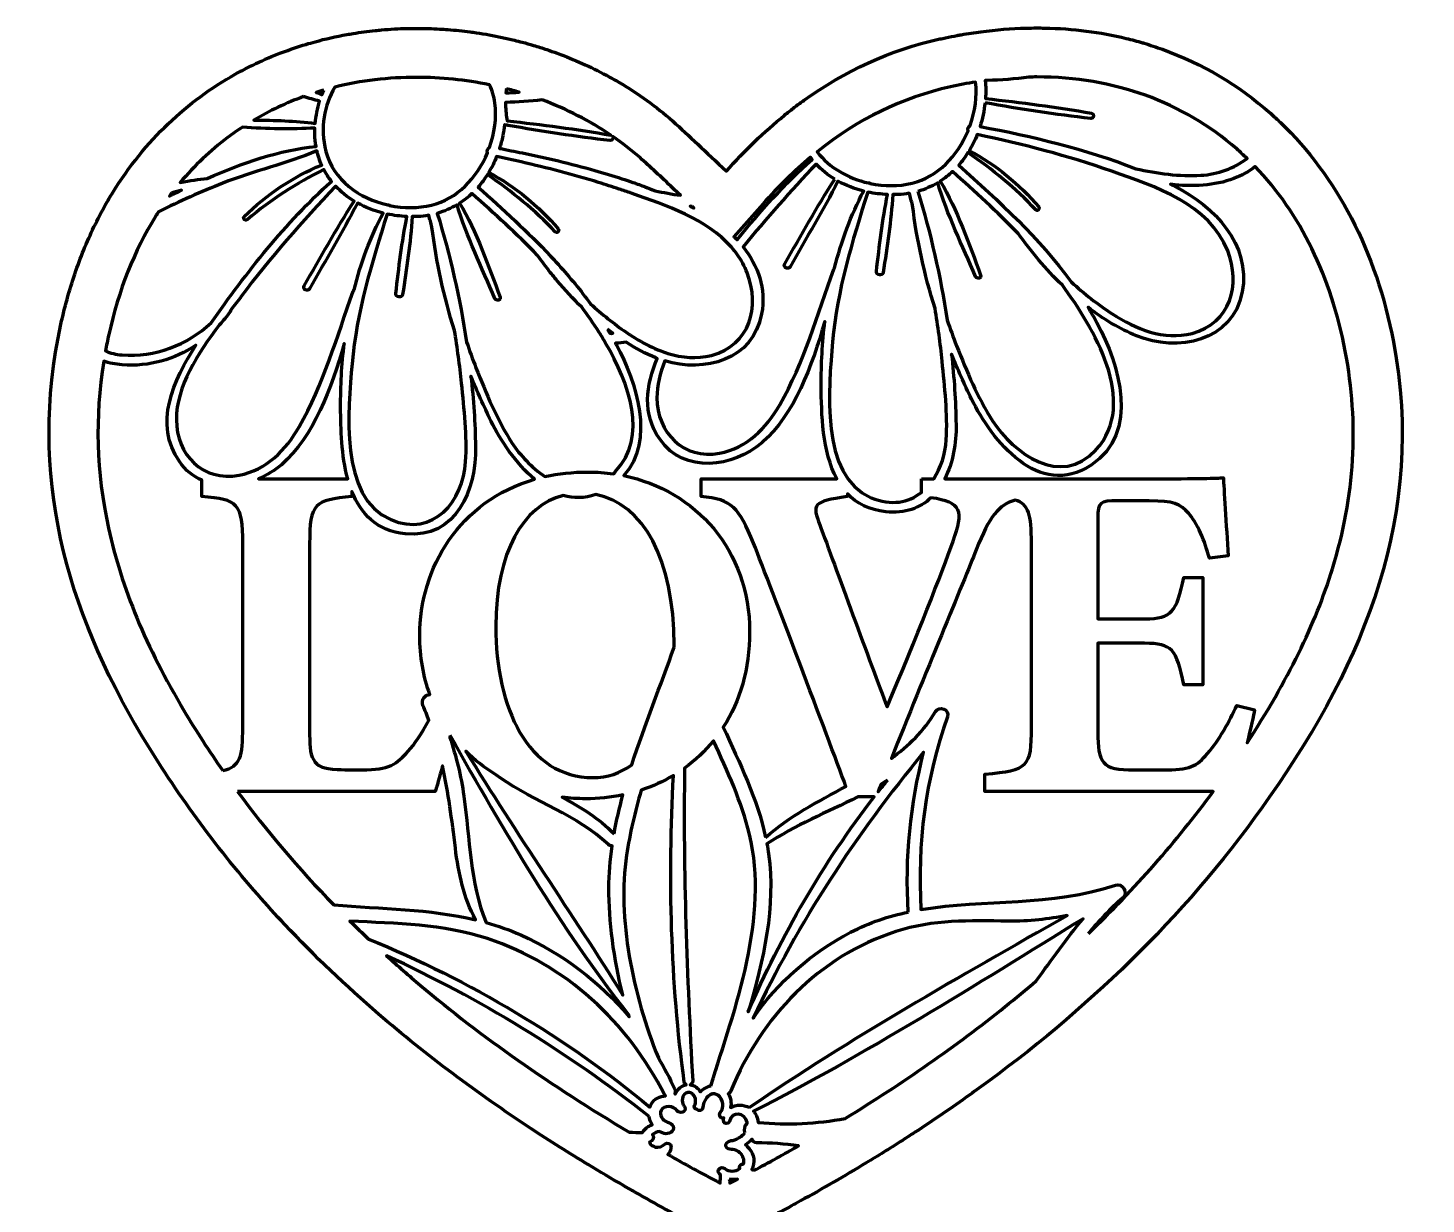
# Model space of a CAD drawing. Extents: x -491 to 5386, y -726 to 879.
# Drawn here: x 2591 to 3508, y 78 to 850 of the extents above; entities that cross this region are included whole.
import ezdxf

# ---------------------------------------------------------------- set-up
doc = ezdxf.new("R2010")
doc.units = 0
doc.header["$MEASUREMENT"] = 0
doc.layers.add('Layer 1', color=7, linetype='Continuous', lineweight=0)

# ---------------------------------------------------------------- blocks, each defined once
blk = doc.blocks.new('Block_2')
at = {"layer": 'Layer 1', "color": 250, "lineweight": 70, "true_color": 0x231f20}
for points, knots in [([(3486.96, 643.77), (3475.64, 703.51), (3449.56, 752.45), (3412.89, 787.61), (3410.71, 789.69), (3408.49, 791.73), (3406.24, 793.72), (3385.49, 812.08), (3361.63, 826.25), (3335.35, 835.73), (3331.4, 837.16), (3327.39, 838.48), (3323.33, 839.69), (3322.97, 839.81), (3322.6, 839.91), (3322.23, 840.02), (3318.75, 841.05), (3315.23, 841.99), (3311.67, 842.85), (3294.58, 847), (3276.64, 849.31), (3258.02, 849.65), (3256.39, 849.68), (3254.75, 849.7), (3253.1, 849.7), (3250.74, 849.7), (3248.38, 849.67), (3246, 849.6), (3236.27, 849.35), (3226.36, 848.57), (3216.31, 847.24), (3212.05, 846.68), (3207.76, 846.02), (3203.44, 845.26), (3202.55, 845.11), (3201.65, 844.95), (3200.76, 844.78), (3198.21, 844.32), (3195.66, 843.82), (3193.1, 843.27), (3191.85, 843.02), (3190.6, 842.75), (3189.35, 842.47), (3156.43, 835.14), (3126.93, 821.4), (3100.28, 802.29), (3098.39, 800.93), (3096.51, 799.55), (3094.65, 798.13), (3094.24, 797.83), (3093.84, 797.52), (3093.44, 797.21), (3091.43, 795.67), (3089.43, 794.1), (3087.45, 792.49), (3074.01, 781.6), (3061.31, 769.29), (3049.29, 755.71), (3035.45, 768.66), (3024.93, 779.01), (3013.88, 788.76), (3003.21, 798.18), (2991.51, 806.6), (2979.01, 813.94), (2976.23, 815.58), (2973.41, 817.17), (2970.56, 818.7), (2960.23, 824.22), (2949.43, 829.04), (2938.28, 833.13), (2936.01, 833.97), (2933.72, 834.77), (2931.42, 835.54), (2928.51, 836.52), (2925.59, 837.44), (2922.64, 838.31), (2920.22, 839.04), (2917.78, 839.72), (2915.33, 840.38), (2913.62, 840.83), (2911.9, 841.27), (2910.18, 841.69), (2907.52, 842.35), (2904.84, 842.96), (2902.16, 843.53), (2896.57, 844.72), (2890.94, 845.74), (2885.27, 846.57), (2883.9, 846.77), (2882.52, 846.97), (2881.15, 847.14), (2876.28, 847.79), (2871.39, 848.3), (2866.48, 848.67), (2864.7, 848.81), (2862.91, 848.93), (2861.13, 849.02), (2856.13, 849.31), (2851.13, 849.45), (2846.12, 849.45), (2845.09, 849.45), (2844.07, 849.44), (2843.04, 849.43), (2842.04, 849.42), (2841.04, 849.4), (2840.04, 849.38), (2834.36, 849.25), (2828.69, 848.94), (2823.03, 848.43), (2821.67, 848.32), (2820.32, 848.18), (2818.97, 848.04), (2814.07, 847.53), (2809.18, 846.88), (2804.32, 846.08), (2802.98, 845.86), (2801.65, 845.64), (2800.32, 845.39), (2793.3, 844.13), (2786.32, 842.56), (2779.42, 840.68), (2777.41, 840.14), (2775.41, 839.56), (2773.41, 838.97), (2768.06, 837.36), (2762.75, 835.56), (2757.51, 833.57), (2756, 833), (2754.5, 832.41), (2753, 831.81), (2747.41, 829.55), (2741.9, 827.07), (2736.48, 824.36), (2733.28, 822.76), (2730.12, 821.09), (2726.99, 819.33), (2695.7, 801.77), (2667.9, 776.21), (2646.67, 741.78), (2645, 739.06), (2643.36, 736.29), (2641.77, 733.47), (2636.6, 724.28), (2631.88, 714.51), (2627.66, 704.13), (2623.49, 693.9), (2619.81, 683.09), (2616.68, 671.67), (2615.22, 666.4), (2613.89, 660.99), (2612.67, 655.46), (2591.04, 557.08), (2616.09, 468.7), (2665.84, 385.49), (2688.42, 347.72), (2713.87, 313.17), (2741.76, 281.34), (2747.59, 274.67), (2753.53, 268.13), (2759.58, 261.7), (2779.08, 240.96), (2799.64, 221.43), (2821.13, 202.93), (2852.58, 175.88), (2886, 151.06), (2920.97, 128.02), (2927.25, 123.88), (2933.58, 119.8), (2939.96, 115.77), (2946.13, 111.88), (2952.35, 108.03), (2958.61, 104.24), (2966.26, 99.59), (2973.98, 95.02), (2981.76, 90.52), (2984.24, 89.07), (2986.74, 87.64), (2989.24, 86.22), (2995.92, 82.4), (3002.65, 78.63), (3009.42, 74.91), (3012.21, 73.37), (3015.01, 71.84), (3017.81, 70.33), (3020.09, 69.09), (3022.37, 67.86), (3024.65, 66.65), (3026.2, 65.81), (3027.74, 64.99), (3029.3, 64.16), (3031.39, 63.05), (3033.5, 61.94), (3035.6, 60.83), (3038.7, 59.21), (3042.84, 58.47), (3047.17, 58.47), (3048.07, 58.47), (3048.99, 58.5), (3049.9, 58.57), (3054.85, 58.91), (3059.81, 60.15), (3063.52, 62.07), (3063.54, 62.08), (3063.56, 62.09), (3063.58, 62.1), (3073.12, 67.03), (3082.59, 72.05), (3091.98, 77.18), (3093.94, 78.25), (3095.89, 79.32), (3097.84, 80.4), (3112.46, 88.47), (3126.88, 96.79), (3141.07, 105.39), (3144.98, 107.75), (3148.86, 110.13), (3152.73, 112.55), (3156.38, 114.8), (3160.01, 117.09), (3163.63, 119.4), (3166.76, 121.39), (3169.87, 123.4), (3172.97, 125.42), (3185.16, 133.36), (3197.16, 141.53), (3208.95, 149.96), (3212.98, 152.82), (3216.99, 155.73), (3220.97, 158.67), (3291.33, 210.48), (3354.1, 271.43), (3405.7, 345.35), (3467.92, 434.46), (3508.37, 530.75), (3486.96, 643.77)], [0, 0, 0, 0, 1, 1, 1, 2, 2, 2, 3, 3, 3, 4, 4, 4, 5, 5, 5, 6, 6, 6, 7, 7, 7, 8, 8, 8, 9, 9, 9, 10, 10, 10, 11, 11, 11, 12, 12, 12, 13, 13, 13, 14, 14, 14, 15, 15, 15, 16, 16, 16, 17, 17, 17, 18, 18, 18, 19, 19, 19, 20, 20, 20, 21, 21, 21, 22, 22, 22, 23, 23, 23, 24, 24, 24, 25, 25, 25, 26, 26, 26, 27, 27, 27, 28, 28, 28, 29, 29, 29, 30, 30, 30, 31, 31, 31, 32, 32, 32, 33, 33, 33, 34, 34, 34, 35, 35, 35, 36, 36, 36, 37, 37, 37, 38, 38, 38, 39, 39, 39, 40, 40, 40, 41, 41, 41, 42, 42, 42, 43, 43, 43, 44, 44, 44, 45, 45, 45, 46, 46, 46, 47, 47, 47, 48, 48, 48, 49, 49, 49, 50, 50, 50, 51, 51, 51, 52, 52, 52, 53, 53, 53, 54, 54, 54, 55, 55, 55, 56, 56, 56, 57, 57, 57, 58, 58, 58, 59, 59, 59, 60, 60, 60, 61, 61, 61, 62, 62, 62, 63, 63, 63, 64, 64, 64, 65, 65, 65, 66, 66, 66, 67, 67, 67, 68, 68, 68, 69, 69, 69, 70, 70, 70, 71, 71, 71, 72, 72, 72, 73, 73, 73, 74, 74, 74, 75, 75, 75, 76, 76, 76, 77, 77, 77, 78, 78, 78, 78]), ([(2846.12, 817.31), (2862, 817.31), (2878.1, 815.64), (2893.81, 812.42), (2895.66, 808.83), (2896.92, 804.84), (2897.46, 800.42), (2898.63, 790.88), (2897.24, 780.72), (2893.84, 771.23), (2892.64, 770.51), (2892.1, 768.99), (2892.52, 767.79), (2885.65, 751.38), (2872.59, 737.55), (2855.76, 733.47), (2847.1, 731.37), (2837.52, 731.41), (2828.28, 733.35), (2828.05, 733.71), (2827.55, 733.82), (2827.17, 733.61), (2808.41, 737.87), (2791.29, 750.05), (2786.57, 768.75), (2782.65, 784.28), (2785.27, 798.98), (2792.37, 810.9), (2809.48, 815.15), (2827.5, 817.31), (2846.12, 817.31)], [0, 0, 0, 0, 1, 1, 1, 2, 2, 2, 3, 3, 3, 4, 4, 4, 5, 5, 5, 6, 6, 6, 7, 7, 7, 8, 8, 8, 9, 9, 9, 10, 10, 10, 10]), ([(3219, 800.61), (3242.02, 796.55), (3265.25, 792.91), (3288.48, 790.29), (3290.47, 790.07), (3290.95, 793.47), (3288.95, 793.82), (3265.92, 797.83), (3242.55, 800.84), (3219.3, 803.4), (3219.45, 805.37), (3219.53, 807.35), (3219.53, 809.34), (3219.52, 811.35), (3219.34, 813.28), (3219.07, 815.17), (3219.5, 815.24), (3219.93, 815.3), (3220.36, 815.35), (3229.58, 815.47), (3238.75, 816.21), (3247.82, 817.49), (3249.58, 817.54), (3251.35, 817.56), (3253.1, 817.56), (3303.5, 817.56), (3348.81, 801.24), (3384.14, 770.37), (3386.48, 768.33), (3388.76, 766.23), (3391, 764.07), (3382.58, 757.73), (3371.62, 753.76), (3360.61, 753.07), (3346.56, 752.2), (3332.09, 754.29), (3317.85, 757.39), (3285.19, 770.37), (3249.71, 778.66), (3215.77, 785.1), (3217.35, 790.1), (3218.41, 795.31), (3219, 800.61)], [0, 0, 0, 0, 1, 1, 1, 2, 2, 2, 3, 3, 3, 4, 4, 4, 5, 5, 5, 6, 6, 6, 7, 7, 7, 8, 8, 8, 9, 9, 9, 10, 10, 10, 11, 11, 11, 12, 12, 12, 13, 13, 13, 14, 14, 14, 14]), ([(2785.22, 808.98), (2784.76, 807.95), (2784.32, 806.91), (2783.91, 805.86), (2782.69, 806.41), (2781.47, 806.96), (2780.24, 807.49), (2781.89, 808.02), (2783.55, 808.52), (2785.22, 808.98)], [0, 0, 0, 0, 1, 1, 1, 2, 2, 2, 3, 3, 3, 3]), ([(2904.95, 809.86), (2907.76, 809.14), (2910.54, 808.38), (2913.3, 807.56), (2910.43, 807.38), (2907.55, 807.27), (2904.65, 807.21), (2904.73, 808.11), (2904.83, 809), (2904.95, 809.86)], [0, 0, 0, 0, 1, 1, 1, 2, 2, 2, 3, 3, 3, 3]), ([(3196.33, 811.09), (3201.86, 812.32), (3207.37, 813.38), (3212.85, 814.25), (3213.9, 804.88), (3212.49, 794.95), (3209.16, 785.64), (3207.97, 784.93), (3207.42, 783.41), (3207.84, 782.2), (3200.97, 765.8), (3187.91, 751.96), (3171.09, 747.89), (3162.43, 745.79), (3152.85, 745.83), (3143.6, 747.77), (3143.37, 748.12), (3142.88, 748.24), (3142.49, 748.03), (3129.19, 751.05), (3116.72, 758.05), (3108.91, 768.53), (3135.76, 790.02), (3164.65, 804.05), (3196.33, 811.09)], [0, 0, 0, 0, 1, 1, 1, 2, 2, 2, 3, 3, 3, 4, 4, 4, 5, 5, 5, 6, 6, 6, 7, 7, 7, 8, 8, 8, 8]), ([(2771.92, 804.69), (2775.44, 803.65), (2778.94, 802.65), (2782.42, 801.68), (2780.92, 796.94), (2779.98, 792.04), (2779.55, 787.13), (2766.67, 788.63), (2752.82, 789.36), (2739.17, 789.27), (2749.52, 795.39), (2760.47, 800.54), (2771.92, 804.69)], [0, 0, 0, 0, 1, 1, 1, 2, 2, 2, 3, 3, 3, 4, 4, 4, 4]), ([(2928.38, 802.53), (2944.55, 796.5), (2959.81, 788.66), (2973.49, 779.42), (2950.98, 783.34), (2928.15, 786.3), (2905.44, 788.82), (2904.88, 792.02), (2904.53, 795.49), (2904.42, 799.28), (2904.4, 799.84), (2904.4, 800.38), (2904.39, 800.92), (2912.44, 801.01), (2920.44, 801.56), (2928.38, 802.53)], [0, 0, 0, 0, 1, 1, 1, 2, 2, 2, 3, 3, 3, 4, 4, 4, 5, 5, 5, 5]), ([(2721.98, 777.8), (2725.19, 780.21), (2728.48, 782.51), (2731.84, 784.71), (2747.69, 783.38), (2764.16, 783.14), (2779.34, 784.06), (2779.28, 782.63), (2779.22, 781.21), (2779.26, 779.79), (2779.34, 777.09), (2779.62, 774.5), (2780.05, 771.98), (2756.15, 769.78), (2731.64, 761.11), (2708.58, 750.97), (2703.25, 750.47), (2697.32, 749.53), (2691.01, 748.44), (2700.25, 759.45), (2710.61, 769.27), (2721.98, 777.8)], [0, 0, 0, 0, 1, 1, 1, 2, 2, 2, 3, 3, 3, 4, 4, 4, 5, 5, 5, 6, 6, 6, 7, 7, 7, 7]), ([(2902.53, 778.86), (2903.03, 781.28), (2903.4, 783.72), (2903.67, 786.19), (2904.47, 786.05), (2905.28, 785.91), (2906.08, 785.77), (2928.31, 781.89), (2950.73, 778.4), (2973.15, 775.87), (2974.61, 775.71), (2975.25, 777.48), (2974.73, 778.58), (2981.06, 774.23), (2987.05, 769.58), (2992.62, 764.67), (2999.54, 758.56), (3006.36, 752.08), (3014.26, 744.58), (3015.86, 743.06), (3017.49, 741.52), (3019.15, 739.94), (3013.6, 740.72), (3008.04, 741.78), (3002.52, 742.98), (3000.35, 743.84), (2998.17, 744.68), (2995.98, 745.5), (2993.33, 746.49), (2990.66, 747.46), (2987.97, 748.4), (2985.57, 749.23), (2983.16, 750.05), (2980.75, 750.84), (2974.88, 752.77), (2968.95, 754.57), (2962.99, 756.27), (2947.24, 760.75), (2931.26, 764.48), (2915.47, 767.72), (2912.99, 768.23), (2910.51, 768.73), (2908.05, 769.22), (2905.51, 769.72), (2902.97, 770.21), (2900.45, 770.69), (2901.29, 773.36), (2901.99, 776.09), (2902.53, 778.86)], [0, 0, 0, 0, 1, 1, 1, 2, 2, 2, 3, 3, 3, 4, 4, 4, 5, 5, 5, 6, 6, 6, 7, 7, 7, 8, 8, 8, 9, 9, 9, 10, 10, 10, 11, 11, 11, 12, 12, 12, 13, 13, 13, 14, 14, 14, 15, 15, 15, 16, 16, 16, 16]), ([(3302.14, 755.78), (3330.52, 745.87), (3366.35, 734.08), (3378.25, 703.47), (3386.77, 681.57), (3380.39, 656.07), (3354.82, 649.4), (3336.37, 644.59), (3317.7, 652.31), (3302.45, 662.22), (3292.86, 668.44), (3283.96, 675.52), (3275.51, 683.11), (3254.69, 711.78), (3228.12, 736.25), (3201.75, 759.71), (3203.99, 762.25), (3205.99, 765.03), (3207.82, 767.94), (3223.97, 756.84), (3238.88, 744.79), (3252.34, 730.45), (3253.55, 729.16), (3255.4, 731.06), (3254.26, 732.37), (3241.42, 747.18), (3226.07, 760.08), (3208.73, 769.35), (3210.7, 772.66), (3212.42, 776.16), (3213.87, 779.79), (3243.79, 773.55), (3273.26, 765.87), (3302.14, 755.78)], [0, 0, 0, 0, 1, 1, 1, 2, 2, 2, 3, 3, 3, 4, 4, 4, 5, 5, 5, 6, 6, 6, 7, 7, 7, 8, 8, 8, 9, 9, 9, 10, 10, 10, 11, 11, 11, 11]), ([(2644.06, 648.56), (2650.47, 677.73), (2660.81, 703.84), (2674.8, 726.16), (2675.42, 727.15), (2676.05, 728.13), (2676.7, 729.11), (2690.47, 736.06), (2704.57, 742.33), (2718.91, 747.95), (2739.14, 755.87), (2760.65, 760.72), (2780.64, 769.07), (2781.39, 765.79), (2782.48, 762.72), (2783.78, 759.79), (2764.76, 752.21), (2747.66, 740.29), (2733, 726.09), (2731.62, 724.76), (2733.66, 722.78), (2735.08, 724.01), (2750.46, 737.33), (2767.2, 747.66), (2785.13, 756.97), (2786.59, 754.17), (2788.24, 751.52), (2790.17, 749.09), (2759.96, 721.85), (2734.48, 689.49), (2711.17, 656.22), (2695.6, 641.81), (2674.16, 633.52), (2652.85, 635.24), (2648.81, 635.56), (2645.16, 636.49), (2641.92, 637.9), (2642.56, 641.44), (2643.28, 645), (2644.06, 648.56)], [0, 0, 0, 0, 1, 1, 1, 2, 2, 2, 3, 3, 3, 4, 4, 4, 5, 5, 5, 6, 6, 6, 7, 7, 7, 8, 8, 8, 9, 9, 9, 10, 10, 10, 11, 11, 11, 12, 12, 12, 13, 13, 13, 13]), ([(2914.65, 761.85), (2931.72, 757.96), (2948.65, 753.54), (2965.39, 748.39), (2969.94, 747), (2974.48, 745.55), (2979, 744.03), (2981.61, 743.17), (2984.22, 742.28), (2986.82, 741.37), (2987.01, 741.3), (2987.2, 741.24), (2987.39, 741.17), (3009.7, 733.37), (3036.48, 724.37), (3052.59, 705.96), (3053.93, 704.43), (3055.2, 702.83), (3056.38, 701.16), (3059, 697.48), (3061.21, 693.46), (3062.93, 689.05), (3071.45, 667.15), (3065.07, 641.65), (3039.5, 634.98), (3029.88, 632.47), (3020.2, 633.37), (3010.97, 636.22), (3009.36, 636.71), (3007.77, 637.26), (3006.19, 637.87), (3001.12, 639.82), (2996.22, 642.29), (2991.59, 645.03), (2990.07, 645.93), (2988.58, 646.85), (2987.12, 647.8), (2985.95, 648.56), (2984.78, 649.34), (2983.63, 650.12), (2975.36, 655.76), (2967.6, 662.03), (2960.19, 668.69), (2953.66, 677.66), (2946.58, 686.23), (2939.11, 694.48), (2937.4, 696.39), (2935.65, 698.27), (2933.89, 700.14), (2918.91, 716.07), (2902.63, 730.87), (2886.43, 745.29), (2888.67, 747.84), (2890.67, 750.61), (2892.5, 753.52), (2908.65, 742.43), (2923.56, 730.37), (2937.01, 716.03), (2938.22, 714.74), (2940.08, 716.64), (2938.94, 717.96), (2926.1, 732.76), (2910.75, 745.67), (2893.41, 754.94), (2895.38, 758.24), (2897.1, 761.74), (2898.55, 765.37), (2903.93, 764.25), (2909.3, 763.08), (2914.65, 761.85)], [0, 0, 0, 0, 1, 1, 1, 2, 2, 2, 3, 3, 3, 4, 4, 4, 5, 5, 5, 6, 6, 6, 7, 7, 7, 8, 8, 8, 9, 9, 9, 10, 10, 10, 11, 11, 11, 12, 12, 12, 13, 13, 13, 14, 14, 14, 15, 15, 15, 16, 16, 16, 17, 17, 17, 18, 18, 18, 19, 19, 19, 20, 20, 20, 21, 21, 21, 22, 22, 22, 23, 23, 23, 23]), ([(3073.35, 734.4), (3083.43, 745.79), (3093.78, 755.94), (3104.46, 764.88), (3104.79, 764.42), (3105.14, 763.96), (3105.49, 763.51), (3087.63, 747.4), (3071.42, 729.5), (3056.33, 710.69), (3055.65, 711.42), (3054.96, 712.13), (3054.26, 712.83), (3054.26, 712.83), (3073.35, 734.4), (3073.35, 734.4)], [0, 0, 0, 0, 1, 1, 1, 2, 2, 2, 3, 3, 3, 4, 4, 4, 5, 5, 5, 5]), ([(3120.37, 750.58), (3108.87, 732.45), (3098.4, 713.61), (3087.57, 695.09), (3086.24, 692.82), (3089.8, 690.74), (3091.09, 693.03), (3101.64, 711.71), (3112.65, 730.24), (3122.52, 749.29), (3127.73, 746.4), (3133.43, 744.19), (3139.4, 742.7), (3130.96, 726.97), (3124.75, 709.94), (3120.34, 692.37), (3120.12, 692.17), (3119.93, 691.93), (3119.81, 691.59), (3109.17, 662.1), (3100.1, 629.83), (3084.36, 602.59), (3075.61, 587.45), (3062.75, 574.11), (3044.86, 570.8), (3021.08, 566.4), (3003.77, 584.29), (3003.75, 607.16), (3003.74, 615.33), (3005.68, 623.42), (3008.84, 631.32), (3035, 623.45), (3066.79, 631.89), (3072.43, 662.23), (3075.54, 678.95), (3070.02, 693.84), (3060.3, 706.08), (3075.46, 724.87), (3091.58, 742.79), (3108.13, 760.43), (3111.68, 756.6), (3115.83, 753.33), (3120.37, 750.58)], [0, 0, 0, 0, 1, 1, 1, 2, 2, 2, 3, 3, 3, 4, 4, 4, 5, 5, 5, 6, 6, 6, 7, 7, 7, 8, 8, 8, 9, 9, 9, 10, 10, 10, 11, 11, 11, 12, 12, 12, 13, 13, 13, 14, 14, 14, 14]), ([(3174.95, 742.53), (3179.62, 743.86), (3183.95, 745.81), (3187.97, 748.21), (3194.03, 727.3), (3204.32, 706.79), (3212.74, 686.74), (3213.6, 684.71), (3216.95, 685.52), (3216.13, 687.67), (3208.45, 708.04), (3200.83, 730.54), (3189.6, 749.28), (3192.46, 751.13), (3195.2, 753.16), (3197.68, 755.49), (3212.39, 742.41), (3227.05, 729.1), (3240.77, 714.91), (3249.06, 703.18), (3258.87, 691.5), (3269.79, 680.98), (3289.76, 653.75), (3320.41, 604.14), (3291.73, 572.99), (3268.67, 547.93), (3237.69, 570.76), (3223.91, 592.08), (3214.17, 607.14), (3206.91, 624.64), (3200.33, 641.25), (3198.13, 646.83), (3196.1, 652.46), (3194.14, 658.12), (3189.83, 686.74), (3183.33, 715.07), (3174.95, 742.53)], [0, 0, 0, 0, 1, 1, 1, 2, 2, 2, 3, 3, 3, 4, 4, 4, 5, 5, 5, 6, 6, 6, 7, 7, 7, 8, 8, 8, 9, 9, 9, 10, 10, 10, 11, 11, 11, 12, 12, 12, 12]), ([(3446.98, 495.06), (3435.76, 458.66), (3417.37, 421.15), (3390.96, 380.89), (3393.24, 390.31), (3395.23, 398.96), (3395.9, 402.59), (3395.9, 402.59), (3384.22, 405.43), (3384.22, 405.43), (3379.17, 394.7), (3372.86, 383.03), (3364.97, 373.87), (3358.03, 365.35), (3353.3, 363.15), (3335.63, 363.15), (3335.63, 363.15), (3313.22, 363.15), (3313.22, 363.15), (3293.66, 363.46), (3293.03, 370.09), (3293.03, 391.86), (3293.03, 391.86), (3293.03, 446.14), (3293.03, 446.14), (3293.03, 446.14), (3323.64, 446.14), (3323.64, 446.14), (3341.94, 446.14), (3344.46, 442.35), (3349.51, 419), (3349.51, 419), (3361.82, 419), (3361.82, 419), (3361.82, 419), (3361.82, 489.37), (3361.82, 489.37), (3361.82, 489.37), (3349.51, 489.37), (3349.51, 489.37), (3344.78, 466.96), (3341.62, 462.23), (3323.95, 462.23), (3323.95, 462.23), (3293.03, 462.23), (3293.03, 462.23), (3293.03, 462.23), (3293.03, 528.18), (3293.03, 528.18), (3293.03, 538.91), (3294.29, 539.54), (3306.28, 539.54), (3306.28, 539.54), (3326.79, 539.54), (3326.79, 539.54), (3342.88, 539.54), (3346.99, 537.65), (3352.67, 531.33), (3358.03, 525.65), (3363.39, 512.72), (3366.23, 501.99), (3366.23, 501.99), (3378.54, 503.57), (3378.54, 503.57), (3377.28, 523.13), (3375.7, 549.01), (3375.39, 554.69), (3370.97, 554.37), (3359.92, 554.05), (3326.79, 554.05), (3326.79, 554.05), (3192.64, 554.05), (3192.64, 554.05), (3197.95, 564.56), (3200.2, 577.47), (3200.01, 589.53), (3199.78, 604.92), (3198.71, 620.35), (3197.04, 635.74), (3201.06, 625.78), (3205.44, 615.96), (3210.18, 606.34), (3223.55, 579.21), (3254.32, 540.2), (3288.58, 562.97), (3320.92, 584.46), (3307.23, 628.68), (3292.46, 656.28), (3290.59, 659.76), (3288.61, 663.15), (3286.57, 666.51), (3296.63, 658.81), (3307.3, 652.33), (3318.32, 647.81), (3345.34, 636.72), (3381.69, 644), (3387.75, 676.64), (3393.56, 707.89), (3369.26, 732.73), (3343.76, 745.8), (3342.79, 746.29), (3341.77, 746.72), (3340.8, 747.2), (3355.18, 745.49), (3369.46, 746.09), (3382.31, 751), (3387.38, 752.94), (3392.1, 755.58), (3396.24, 758.82), (3425.81, 728.03), (3446.14, 686.54), (3455.38, 637.79), (3464.5, 589.66), (3461.75, 542.97), (3446.98, 495.06)], [0, 0, 0, 0, 1, 1, 1, 2, 2, 2, 3, 3, 3, 4, 4, 4, 5, 5, 5, 6, 6, 6, 7, 7, 7, 8, 8, 8, 9, 9, 9, 10, 10, 10, 11, 11, 11, 12, 12, 12, 13, 13, 13, 14, 14, 14, 15, 15, 15, 16, 16, 16, 17, 17, 17, 18, 18, 18, 19, 19, 19, 20, 20, 20, 21, 21, 21, 22, 22, 22, 23, 23, 23, 24, 24, 24, 25, 25, 25, 26, 26, 26, 27, 27, 27, 28, 28, 28, 29, 29, 29, 30, 30, 30, 31, 31, 31, 32, 32, 32, 33, 33, 33, 34, 34, 34, 35, 35, 35, 36, 36, 36, 37, 37, 37, 38, 38, 38, 38]), ([(2685.41, 741.47), (2685.41, 741.47), (2685.42, 741.47), (2685.42, 741.47), (2687.56, 742.07), (2689.68, 742.66), (2691.8, 743.26), (2689.14, 742), (2686.51, 740.73), (2683.91, 739.47), (2684.4, 740.14), (2684.9, 740.81), (2685.41, 741.47)], [0, 0, 0, 0, 1, 1, 1, 2, 2, 2, 3, 3, 3, 4, 4, 4, 4]), ([(2775.77, 678.61), (2786.32, 697.3), (2797.33, 715.82), (2807.2, 734.87), (2812.41, 731.99), (2818.1, 729.78), (2824.07, 728.28), (2815.64, 712.55), (2809.43, 695.52), (2805.02, 677.95), (2804.8, 677.75), (2804.61, 677.51), (2804.49, 677.18), (2793.85, 647.68), (2784.77, 615.42), (2769.03, 588.17), (2760.29, 573.03), (2747.43, 559.7), (2729.54, 556.39), (2705.76, 551.98), (2688.44, 569.87), (2688.42, 592.74), (2688.4, 614.69), (2702.43, 636.07), (2716.56, 654.83), (2719.09, 657.56), (2721.49, 660.44), (2723.72, 663.49), (2724.02, 663.91), (2724.1, 664.3), (2724.1, 664.68), (2726.49, 667.78), (2728.82, 670.79), (2730.99, 673.69), (2750.06, 699.17), (2771.06, 722.83), (2792.8, 746.01), (2796.36, 742.19), (2800.5, 738.92), (2805.05, 736.16), (2793.54, 718.04), (2783.08, 699.2), (2772.24, 680.68), (2770.91, 678.4), (2774.48, 676.32), (2775.77, 678.61)], [0, 0, 0, 0, 1, 1, 1, 2, 2, 2, 3, 3, 3, 4, 4, 4, 5, 5, 5, 6, 6, 6, 7, 7, 7, 8, 8, 8, 9, 9, 9, 10, 10, 10, 11, 11, 11, 12, 12, 12, 13, 13, 13, 14, 14, 14, 15, 15, 15, 15]), ([(2900.81, 673.25), (2893.13, 693.62), (2885.5, 716.12), (2874.27, 734.86), (2877.14, 736.72), (2879.87, 738.75), (2882.36, 741.07), (2897.06, 728), (2911.73, 714.68), (2925.45, 700.49), (2927.64, 697.39), (2929.93, 694.29), (2932.33, 691.22), (2934.25, 688.75), (2936.23, 686.31), (2938.27, 683.89), (2943.33, 677.9), (2948.75, 672.07), (2954.47, 666.56), (2958.07, 661.66), (2962.01, 656.03), (2965.89, 649.91), (2967.3, 647.69), (2968.69, 645.41), (2970.06, 643.08), (2985.9, 616.1), (2998.05, 582.09), (2976.41, 558.57), (2976, 558.13), (2975.59, 557.7), (2975.18, 557.29), (2969.76, 558.07), (2964.21, 558.47), (2958.55, 558.47), (2948.46, 558.47), (2939.04, 557.42), (2930.28, 555.47), (2921.49, 561.29), (2913.8, 569.59), (2908.58, 577.66), (2898.84, 592.72), (2891.58, 610.22), (2885.01, 626.84), (2882.8, 632.42), (2880.77, 638.05), (2878.82, 643.7), (2874.5, 672.32), (2868.01, 700.65), (2859.63, 728.12), (2864.3, 729.45), (2868.63, 731.39), (2872.65, 733.79), (2878.71, 712.88), (2888.99, 692.37), (2897.42, 672.32), (2898.27, 670.29), (2901.62, 671.1), (2900.81, 673.25)], [0, 0, 0, 0, 1, 1, 1, 2, 2, 2, 3, 3, 3, 4, 4, 4, 5, 5, 5, 6, 6, 6, 7, 7, 7, 8, 8, 8, 9, 9, 9, 10, 10, 10, 11, 11, 11, 12, 12, 12, 13, 13, 13, 14, 14, 14, 15, 15, 15, 16, 16, 16, 17, 17, 17, 18, 18, 18, 19, 19, 19, 19]), ([(3177.22, 554.05), (3177.22, 554.05), (3177.22, 545.09), (3177.22, 545.09), (3168.8, 538.44), (3157.54, 536.13), (3144.35, 541.65), (3110.48, 555.82), (3116.43, 614.06), (3119.03, 643.9), (3122.01, 678.01), (3131.85, 709.74), (3142.09, 742.07), (3146.32, 741.18), (3150.67, 740.65), (3155.06, 740.46), (3151.62, 723.87), (3149.71, 706.73), (3147.72, 689.93), (3147.43, 687.42), (3151.8, 686.8), (3152.18, 689.33), (3154.72, 706.18), (3157.44, 723.35), (3158.5, 740.39), (3159.64, 740.39), (3160.78, 740.38), (3161.93, 740.43), (3164.47, 740.54), (3166.93, 740.86), (3169.33, 741.28), (3170.05, 738.7), (3170.73, 736.12), (3171.43, 733.54), (3174.2, 710.56), (3179.25, 687.86), (3186.23, 665.76), (3188.11, 654.3), (3189.69, 642.79), (3190.86, 631.18), (3192.57, 614.28), (3194.6, 596.57), (3193.56, 579.58), (3192.99, 570.31), (3190.11, 561.28), (3185.34, 554.05), (3185.34, 554.05), (3177.22, 554.05), (3177.22, 554.05)], [0, 0, 0, 0, 1, 1, 1, 2, 2, 2, 3, 3, 3, 4, 4, 4, 5, 5, 5, 6, 6, 6, 7, 7, 7, 8, 8, 8, 9, 9, 9, 10, 10, 10, 11, 11, 11, 12, 12, 12, 13, 13, 13, 14, 14, 14, 15, 15, 15, 16, 16, 16, 16]), ([(2836.86, 674.91), (2839.4, 691.77), (2842.11, 708.94), (2843.17, 725.97), (2844.32, 725.97), (2845.46, 725.96), (2846.6, 726.01), (2849.15, 726.13), (2851.6, 726.44), (2854.01, 726.86), (2854.73, 724.29), (2855.41, 721.7), (2856.1, 719.12), (2858.88, 696.14), (2863.93, 673.44), (2870.91, 651.34), (2872.78, 639.88), (2874.36, 628.37), (2875.54, 616.76), (2877.24, 599.86), (2879.27, 582.15), (2878.23, 565.17), (2876.65, 539.42), (2857.24, 515.43), (2829.03, 527.24), (2795.16, 541.41), (2801.1, 599.65), (2803.71, 629.48), (2806.69, 663.59), (2816.53, 695.32), (2826.77, 727.65), (2831, 726.76), (2835.34, 726.24), (2839.73, 726.04), (2836.3, 709.45), (2834.39, 692.31), (2832.4, 675.51), (2832.1, 673), (2836.48, 672.38), (2836.86, 674.91)], [0, 0, 0, 0, 1, 1, 1, 2, 2, 2, 3, 3, 3, 4, 4, 4, 5, 5, 5, 6, 6, 6, 7, 7, 7, 8, 8, 8, 9, 9, 9, 10, 10, 10, 11, 11, 11, 12, 12, 12, 13, 13, 13, 13]), ([(3026.91, 732.63), (3027.04, 732.5), (3027.18, 732.37), (3027.32, 732.24), (3027.32, 732.24), (3028.03, 731.58), (3028.03, 731.58), (3027.19, 732), (3026.32, 732.37), (3025.48, 732.79), (3025.96, 732.73), (3026.43, 732.68), (3026.91, 732.63)], [0, 0, 0, 0, 1, 1, 1, 2, 2, 2, 3, 3, 3, 4, 4, 4, 4]), ([(2971.25, 652.09), (2972.42, 651.19), (2973.6, 650.31), (2974.79, 649.44), (2974.14, 649.42), (2973.49, 649.42), (2972.84, 649.44), (2972.31, 650.33), (2971.78, 651.21), (2971.25, 652.09)], [0, 0, 0, 0, 1, 1, 1, 2, 2, 2, 3, 3, 3, 3]), ([(3075.07, 318.88), (3069.62, 344.2), (3057.97, 367.47), (3047.27, 391.09), (3058.22, 408.1), (3064.57, 429.25), (3064.57, 453.71), (3064.57, 507.29), (3029.17, 546.33), (2982.02, 556.09), (3002.68, 579.21), (2990.35, 617.18), (2977.13, 641.86), (2976.92, 642.24), (2976.72, 642.63), (2976.5, 643.01), (2978.86, 643.08), (2981.18, 643.26), (2983.48, 643.55), (2989.82, 639.56), (2996.34, 636.12), (3002.99, 633.39), (3003.32, 633.26), (3003.65, 633.12), (3003.98, 633), (2996.48, 615.45), (2993.92, 596.55), (3005.76, 579.7), (3021.6, 557.16), (3053.82, 561.35), (3072.61, 577.71), (3094.03, 596.37), (3105.26, 627.71), (3113.88, 657.23), (3112.19, 643.18), (3111.45, 629.08), (3111.51, 615.28), (3111.6, 596.48), (3112.3, 571.67), (3121.72, 554.05), (3121.72, 554.05), (3032.7, 554.05), (3032.7, 554.05), (3032.7, 554.05), (3032.7, 542.38), (3032.7, 542.38), (3053.21, 540.49), (3057.31, 535.44), (3067.09, 511.77), (3079.36, 480.82), (3115.4, 385.82), (3127.71, 352.31), (3109.46, 342.32), (3090.7, 332.82), (3075.07, 318.88)], [0, 0, 0, 0, 1, 1, 1, 2, 2, 2, 3, 3, 3, 4, 4, 4, 5, 5, 5, 6, 6, 6, 7, 7, 7, 8, 8, 8, 9, 9, 9, 10, 10, 10, 11, 11, 11, 12, 12, 12, 13, 13, 13, 14, 14, 14, 15, 15, 15, 16, 16, 16, 17, 17, 17, 18, 18, 18, 18]), ([(2757.29, 563.3), (2778.71, 581.95), (2789.94, 613.29), (2798.56, 642.81), (2796.86, 628.76), (2796.12, 614.66), (2796.19, 600.86), (2796.26, 586.78), (2796.66, 569.33), (2800.82, 554.05), (2800.82, 554.05), (2742.39, 554.05), (2742.39, 554.05), (2747.83, 556.35), (2752.92, 559.5), (2757.29, 563.3)], [0, 0, 0, 0, 1, 1, 1, 2, 2, 2, 3, 3, 3, 4, 4, 4, 5, 5, 5, 5]), ([(2718.83, 362.64), (2709.92, 375.45), (2701.45, 388.55), (2693.42, 401.98), (2668.6, 443.49), (2652.4, 482.63), (2643.89, 521.64), (2635.86, 558.42), (2634.81, 594.39), (2640.74, 631.09), (2644.34, 629.92), (2648.37, 629.14), (2652.85, 628.79), (2670.73, 627.38), (2687.27, 632.3), (2701.24, 641.67), (2686.59, 618.91), (2673.14, 589.9), (2690.44, 565.28), (2694.46, 559.57), (2699.52, 555.57), (2705.16, 553.06), (2705.16, 553.06), (2705.16, 542.38), (2705.16, 542.38), (2728.82, 540.49), (2731.98, 537.96), (2731.98, 511.45), (2731.98, 511.45), (2731.98, 391.23), (2731.98, 391.23), (2731.98, 371.73), (2730.6, 365.39), (2718.83, 362.64)], [0, 0, 0, 0, 1, 1, 1, 2, 2, 2, 3, 3, 3, 4, 4, 4, 5, 5, 5, 6, 6, 6, 7, 7, 7, 8, 8, 8, 9, 9, 9, 10, 10, 10, 11, 11, 11, 11]), ([(2775.84, 511.45), (2775.84, 537.96), (2779, 540.17), (2803.61, 542.38), (2803.61, 542.38), (2803.61, 545.67), (2803.61, 545.67), (2809.44, 531.07), (2819.88, 519.85), (2838.59, 517.95), (2872.45, 514.52), (2885.11, 547.1), (2884.69, 575.11), (2884.45, 590.5), (2883.39, 605.93), (2881.72, 621.32), (2885.74, 611.36), (2890.12, 601.54), (2894.86, 591.92), (2901.09, 579.28), (2911.09, 564.06), (2923.47, 553.73), (2874.16, 539.55), (2848.1, 495.58), (2848.1, 451.18), (2848.1, 437.41), (2850.44, 424.4), (2854.81, 412.51), (2851.67, 412.89), (2848.68, 408.79), (2850.18, 405.37), (2851.61, 402.1), (2852.93, 398.84), (2854.15, 395.58), (2849.57, 387.19), (2844.55, 379.69), (2840.53, 375.45), (2832.96, 366.93), (2828.22, 363.15), (2810.24, 363.15), (2808.97, 363.15), (2794.46, 363.15), (2793.83, 363.46), (2776.47, 363.78), (2775.84, 371.67), (2775.84, 389.02), (2775.84, 389.02), (2775.84, 511.45), (2775.84, 511.45)], [0, 0, 0, 0, 1, 1, 1, 2, 2, 2, 3, 3, 3, 4, 4, 4, 5, 5, 5, 6, 6, 6, 7, 7, 7, 8, 8, 8, 9, 9, 9, 10, 10, 10, 11, 11, 11, 12, 12, 12, 13, 13, 13, 14, 14, 14, 15, 15, 15, 16, 16, 16, 16]), ([(3015.02, 443.57), (3006.29, 418.8), (2995.71, 392.87), (2987.26, 366.53), (2979.72, 360.91), (2971.03, 358.1), (2961.7, 358.1), (2919.1, 358.1), (2897.96, 403.85), (2897.96, 457.18), (2897.96, 506.12), (2916.14, 536.41), (2942.29, 543.15), (2949.05, 541.18), (2956.19, 541.09), (2963.56, 543.66), (2994.72, 537.55), (3015.03, 501.63), (3015.03, 444.87), (3015.03, 444.43), (3015.03, 444), (3015.02, 443.57)], [0, 0, 0, 0, 1, 1, 1, 2, 2, 2, 3, 3, 3, 4, 4, 4, 5, 5, 5, 6, 6, 6, 7, 7, 7, 7]), ([(3110.64, 523.76), (3105.59, 537.01), (3105.59, 539.22), (3128.62, 542.38), (3128.62, 542.38), (3128.67, 544.26), (3128.67, 544.26), (3134.7, 537.86), (3142.87, 533.49), (3153.92, 532.37), (3166.64, 531.08), (3176.37, 534.87), (3183.53, 541.6), (3204.03, 538.6), (3205.25, 532.94), (3198.05, 513.03), (3190.79, 492.52), (3173.75, 449.61), (3154.82, 404.48), (3144.09, 432.25), (3120.42, 497.26), (3110.64, 523.76)], [0, 0, 0, 0, 1, 1, 1, 2, 2, 2, 3, 3, 3, 4, 4, 4, 5, 5, 5, 6, 6, 6, 7, 7, 7, 7]), ([(3286.95, 255.92), (3293.85, 264.2), (3301.21, 272.08), (3309.4, 279.25), (3313.11, 282.5), (3309.2, 289.18), (3304.55, 287.59), (3262.37, 273.16), (3219, 278.71), (3176.99, 271.54), (3174.45, 314.66), (3179.75, 357.17), (3194.37, 397.98), (3196.06, 402.7), (3188.94, 405.4), (3186.47, 401.31), (3178.77, 388.54), (3168.74, 378.83), (3157.54, 370.61), (3179.35, 425.13), (3204.74, 486.36), (3213.19, 507.35), (3222.11, 529.64), (3227.89, 536.92), (3238.82, 540.1), (3247.57, 537.26), (3249.48, 530.78), (3249.48, 511.77), (3249.48, 511.77), (3249.48, 391.23), (3249.48, 391.23), (3249.48, 364.72), (3247.59, 363.15), (3218.87, 360.31), (3218.87, 360.31), (3218.87, 348.95), (3218.87, 348.95), (3218.87, 348.95), (3368.73, 348.95), (3368.73, 348.95), (3344.42, 315.95), (3317.35, 285.13), (3286.95, 255.92)], [0, 0, 0, 0, 1, 1, 1, 2, 2, 2, 3, 3, 3, 4, 4, 4, 5, 5, 5, 6, 6, 6, 7, 7, 7, 8, 8, 8, 9, 9, 9, 10, 10, 10, 11, 11, 11, 12, 12, 12, 13, 13, 13, 14, 14, 14, 14]), ([(2868.16, 385.67), (2903.46, 323.02), (2940.45, 259.39), (2985, 202.73), (2985.15, 202.24), (2985.28, 201.73), (2985.43, 201.24), (2966.17, 224.02), (2941.94, 242.47), (2914.35, 254.86), (2906.87, 258.22), (2899.3, 260.83), (2891.68, 262.97), (2880.73, 289.79), (2881, 317.62), (2877.06, 345.94), (2875.22, 359.22), (2871.99, 371.97), (2867.86, 384.46), (2867.96, 384.87), (2868.06, 385.27), (2868.16, 385.67)], [0, 0, 0, 0, 1, 1, 1, 2, 2, 2, 3, 3, 3, 4, 4, 4, 5, 5, 5, 6, 6, 6, 7, 7, 7, 7]), ([(3039, 155.94), (3036.41, 155.33), (3033.97, 153.92), (3032.14, 151.99), (3030.72, 154.41), (3028.39, 156.2), (3025.57, 156.66), (3026.53, 157.07), (3027.26, 157.91), (3027.2, 159.11), (3023.41, 228.11), (3020.84, 295.9), (3021.9, 364.32), (3028.95, 369.41), (3035.32, 375.4), (3040.85, 382.23), (3049.96, 362.27), (3059.24, 342.38), (3064.46, 320.82), (3077.53, 266.78), (3055.24, 207.24), (3039, 155.94)], [0, 0, 0, 0, 1, 1, 1, 2, 2, 2, 3, 3, 3, 4, 4, 4, 5, 5, 5, 6, 6, 6, 7, 7, 7, 7]), ([(2897.72, 360.16), (2898.76, 359.41), (2899.82, 358.66), (2900.88, 357.92), (2923.91, 341.95), (2951.21, 333.55), (2971.85, 314.25), (2972.64, 313.51), (2973.5, 313.24), (2974.33, 313.22), (2973, 304), (2972.21, 294.79), (2972.22, 285.63), (2972.25, 263.97), (2975.25, 239.28), (2981.4, 215.45), (2947.69, 269.13), (2911.57, 321.3), (2878.37, 375.36), (2884.13, 369.57), (2890.62, 364.47), (2897.72, 360.16)], [0, 0, 0, 0, 1, 1, 1, 2, 2, 2, 3, 3, 3, 4, 4, 4, 5, 5, 5, 6, 6, 6, 7, 7, 7, 7]), ([(3168.64, 269.91), (3155.88, 267.16), (3143.24, 263.1), (3130.84, 256.63), (3105.12, 243.21), (3083.04, 223.84), (3066.86, 200.32), (3096.76, 263.68), (3134.19, 320.57), (3178.7, 374.65), (3170.01, 340.36), (3166.42, 305.89), (3168.64, 269.91)], [0, 0, 0, 0, 1, 1, 1, 2, 2, 2, 3, 3, 3, 4, 4, 4, 4]), ([(2728.61, 348.95), (2728.61, 348.95), (2858.2, 348.95), (2858.2, 348.95), (2859.22, 352), (2861.01, 358.28), (2863.01, 365.69), (2866.96, 348.23), (2869.18, 330.5), (2871.46, 311.81), (2873.5, 295.07), (2877.04, 279.51), (2884.75, 264.79), (2854.31, 272.08), (2822.9, 271.88), (2791.69, 274.59), (2768.58, 298.32), (2747.62, 323.02), (2728.61, 348.95)], [0, 0, 0, 0, 1, 1, 1, 2, 2, 2, 3, 3, 3, 4, 4, 4, 5, 5, 5, 6, 6, 6, 6]), ([(3015.42, 153.68), (3012.24, 160.77), (3008.62, 167.61), (3004.67, 174.24), (2987.75, 215.64), (2977.64, 266.37), (2983.79, 307.2), (2985.94, 321.5), (2989.34, 335.74), (2993.45, 349.91), (3000.9, 352.34), (3007.95, 355.55), (3014.52, 359.48), (3011.01, 292.3), (3012.64, 223.99), (3021.69, 158.37), (3021.82, 157.48), (3022.34, 156.94), (3023.01, 156.64), (3019.85, 156.08), (3017.1, 153.56), (3015.64, 150.47), (3015.6, 150.53), (3015.57, 150.6), (3015.54, 150.66), (3015.88, 151.56), (3015.9, 152.6), (3015.42, 153.68)], [0, 0, 0, 0, 1, 1, 1, 2, 2, 2, 3, 3, 3, 4, 4, 4, 5, 5, 5, 6, 6, 6, 7, 7, 7, 8, 8, 8, 9, 9, 9, 9]), ([(3154.96, 356.36), (3152.9, 353.82), (3150.85, 351.27), (3148.83, 348.7), (3149.51, 350.41), (3150.19, 352.13), (3150.87, 353.86), (3152.25, 354.67), (3153.61, 355.51), (3154.96, 356.36)], [0, 0, 0, 0, 1, 1, 1, 2, 2, 2, 3, 3, 3, 3]), ([(2975.59, 321.13), (2965.7, 331.54), (2953.9, 338.51), (2941.65, 345.15), (2946.63, 344.53), (2951.74, 344.21), (2956.97, 344.21), (2965.37, 344.21), (2973.54, 345.05), (2981.38, 346.68), (2979.08, 338.18), (2977.11, 329.65), (2975.59, 321.13)], [0, 0, 0, 0, 1, 1, 1, 2, 2, 2, 3, 3, 3, 4, 4, 4, 4]), ([(3077.02, 308.05), (3076.72, 310.27), (3076.3, 312.45), (3075.89, 314.63), (3094.12, 326.67), (3115.5, 335.29), (3135.55, 345.47), (3135.55, 345.47), (3146.31, 345.47), (3146.31, 345.47), (3112.8, 302.29), (3085.18, 254.42), (3063.61, 204.34), (3073.87, 238.42), (3081.72, 273.77), (3077.02, 308.05)], [0, 0, 0, 0, 1, 1, 1, 2, 2, 2, 3, 3, 3, 4, 4, 4, 5, 5, 5, 5]), ([(3064.3, 141.63), (3060.5, 143.86), (3055.61, 143.81), (3052.05, 141.66), (3052.75, 144.76), (3052.14, 148.04), (3050.53, 150.74), (3051.23, 151.16), (3051.86, 151.76), (3052.24, 152.67), (3072.4, 201.35), (3109.58, 240.55), (3160.49, 257.07), (3185.4, 265.15), (3208.57, 264.17), (3234.21, 263.91), (3248.21, 263.77), (3260.63, 265.12), (3272.93, 267.73), (3202.64, 227.67), (3130.85, 187.38), (3064.3, 141.63)], [0, 0, 0, 0, 1, 1, 1, 2, 2, 2, 3, 3, 3, 4, 4, 4, 5, 5, 5, 6, 6, 6, 7, 7, 7, 7]), ([(2892.55, 252.46), (2944.3, 235.51), (2984.21, 197.7), (3008.93, 149.89), (3009.05, 149.65), (3009.22, 149.53), (3009.36, 149.35), (3005.67, 149.16), (3002.1, 147.49), (2999.94, 143.88), (2999.58, 143.27), (2999.41, 142.59), (2999.17, 141.93), (2943.49, 187.88), (2881.16, 225), (2814.46, 252.19), (2810.32, 256.09), (2806.25, 260.02), (2802.24, 263.98), (2832.7, 262.38), (2863.28, 262.04), (2892.55, 252.46)], [0, 0, 0, 0, 1, 1, 1, 2, 2, 2, 3, 3, 3, 4, 4, 4, 5, 5, 5, 6, 6, 6, 7, 7, 7, 7]), ([(3252.65, 224.82), (3245.93, 219.06), (3239.07, 213.37), (3232.06, 207.73), (3200.12, 182.06), (3165.44, 157.83), (3127.25, 134.58), (3108.7, 130.96), (3089.48, 130.11), (3070.22, 131.91), (3070.02, 133.85), (3069.4, 135.83), (3068.21, 137.81), (3067.89, 138.34), (3067.51, 138.79), (3067.13, 139.24), (3141.11, 176.81), (3212.7, 221.96), (3283.34, 265.54), (3272.48, 252.46), (3262.69, 238.53), (3252.65, 224.82)], [0, 0, 0, 0, 1, 1, 1, 2, 2, 2, 3, 3, 3, 4, 4, 4, 5, 5, 5, 6, 6, 6, 7, 7, 7, 7]), ([(2998.63, 135.83), (2998.94, 133.9), (2999.57, 132.01), (3000.66, 130.38), (2999.76, 130.06), (2998.86, 129.71), (2998.05, 129.18), (2996.5, 128.17), (2995.18, 126.84), (2994.2, 125.33), (2991.31, 125.34), (2988.45, 125.4), (2985.6, 125.53), (2933.73, 156.33), (2888.52, 188.11), (2848.57, 221.79), (2840.97, 228.2), (2833.56, 234.67), (2826.33, 241.22), (2887.71, 213.04), (2944.95, 177.98), (2998.63, 135.83)], [0, 0, 0, 0, 1, 1, 1, 2, 2, 2, 3, 3, 3, 4, 4, 4, 5, 5, 5, 6, 6, 6, 7, 7, 7, 7]), ([(3061.41, 125.2), (3059.62, 122.77), (3056.65, 121.08), (3053.61, 120.11), (3052.1, 120.06), (3050.66, 119.64), (3049.5, 118.56), (3048.16, 117.31), (3048.94, 115.22), (3050.52, 114.7), (3053.41, 113.74), (3055.81, 114.42), (3058.23, 112.02), (3060.13, 110.13), (3061.41, 107.18), (3060.38, 104.54), (3060.37, 104.53), (3060.37, 104.52), (3060.36, 104.51), (3058.65, 105.06), (3057.36, 103.13), (3058.02, 101.59), (3055.19, 99.53), (3050.87, 99.34), (3048.22, 101.66), (3045.82, 103.75), (3042.43, 100.45), (3044.69, 98.13), (3044.95, 97.86), (3045.27, 97.71), (3045.54, 97.47), (3045.42, 95.74), (3045.4, 93.9), (3045.14, 92.15), (3033.44, 98.36), (3022.04, 104.59), (3010.93, 110.87), (3011.94, 111.85), (3012.63, 113.21), (3012.85, 114.99), (3012.93, 115.22), (3012.98, 115.42), (3012.93, 115.65), (3012.94, 115.77), (3012.97, 115.87), (3012.97, 115.99), (3013.02, 118.05), (3010.3, 119.2), (3008.87, 117.69), (3007.43, 116.17), (3004.77, 115.27), (3002.54, 115.64), (3001.59, 116.19), (3000.66, 116.73), (2999.72, 117.27), (2999.42, 117.64), (2999.19, 118.08), (2999.02, 118.59), (2998.97, 118.75), (2998.98, 118.89), (2998.94, 119.04), (3001.3, 119.64), (3002, 122.34), (3000.91, 124), (3002.12, 124.95), (3003.69, 125.63), (3005.31, 126.01), (3008.06, 124.34), (3011.28, 123.7), (3013.69, 126.11), (3014.84, 127.26), (3014.86, 129.23), (3013.69, 130.38), (3011.91, 132.14), (3009.24, 132.04), (3007.62, 134.06), (3007.33, 134.44), (3007.05, 134.86), (3006.82, 135.31), (3006.81, 135.32), (3006.81, 135.33), (3006.8, 135.35), (3006.1, 136.72), (3005.79, 138.37), (3006.47, 139.76), (3008.3, 143.53), (3014.81, 142.84), (3016.84, 139.72), (3018.46, 137.22), (3023.25, 138.8), (3021.96, 141.88), (3021.61, 142.7), (3021.11, 143.39), (3020.62, 144.09), (3019.94, 147.03), (3020.3, 150.85), (3023.92, 151.45), (3026.94, 151.94), (3028.95, 149.11), (3029.14, 146.34), (3029.02, 145.73), (3028.97, 145.12), (3028.97, 144.5), (3028.87, 144.11), (3028.73, 143.73), (3028.53, 143.39), (3027.63, 141.91), (3028.72, 140.65), (3030.02, 140.48), (3031.1, 138.74), (3033.84, 139.83), (3033.92, 141.75), (3034.07, 145.72), (3037.41, 151.43), (3041.79, 150.56), (3041.84, 150.54), (3041.9, 150.53), (3041.96, 150.51), (3042.56, 150.37), (3043.17, 150.13), (3043.8, 149.72), (3047.46, 147.34), (3048.12, 141.7), (3045.32, 138.46), (3043.9, 136.82), (3045.66, 133.86), (3047.65, 134.94), (3047.55, 134.31), (3047.33, 133.77), (3047.34, 133.08), (3047.35, 130.87), (3050.92, 130.21), (3051.33, 132.54), (3052.58, 139.72), (3061.71, 138.33), (3062.92, 131.87), (3062.96, 131.67), (3062.94, 131.49), (3062.96, 131.29), (3061.33, 129.88), (3060.75, 127.29), (3061.41, 125.2)], [0, 0, 0, 0, 1, 1, 1, 2, 2, 2, 3, 3, 3, 4, 4, 4, 5, 5, 5, 6, 6, 6, 7, 7, 7, 8, 8, 8, 9, 9, 9, 10, 10, 10, 11, 11, 11, 12, 12, 12, 13, 13, 13, 14, 14, 14, 15, 15, 15, 16, 16, 16, 17, 17, 17, 18, 18, 18, 19, 19, 19, 20, 20, 20, 21, 21, 21, 22, 22, 22, 23, 23, 23, 24, 24, 24, 25, 25, 25, 26, 26, 26, 27, 27, 27, 28, 28, 28, 29, 29, 29, 30, 30, 30, 31, 31, 31, 32, 32, 32, 33, 33, 33, 34, 34, 34, 35, 35, 35, 36, 36, 36, 37, 37, 37, 38, 38, 38, 39, 39, 39, 40, 40, 40, 41, 41, 41, 42, 42, 42, 43, 43, 43, 44, 44, 44, 45, 45, 45, 46, 46, 46, 47, 47, 47, 47]), ([(3067.22, 100.32), (3066.8, 100.59), (3066.38, 100.86), (3065.96, 101.12), (3066.23, 101.63), (3066.51, 102.13), (3066.7, 102.69), (3068.35, 107.49), (3066.62, 112.76), (3063, 116.16), (3062.62, 116.52), (3062.2, 116.86), (3061.74, 117.2), (3063.45, 118.22), (3064.9, 119.54), (3066.18, 120.97), (3066.44, 119.72), (3067.38, 118.65), (3069.12, 118.62), (3078.5, 118.47), (3087.67, 117.78), (3096.63, 116.55), (3087.04, 111.09), (3077.24, 105.69), (3067.22, 100.32)], [0, 0, 0, 0, 1, 1, 1, 2, 2, 2, 3, 3, 3, 4, 4, 4, 5, 5, 5, 6, 6, 6, 7, 7, 7, 8, 8, 8, 8]), ([(3051.23, 94.76), (3053.02, 94.41), (3054.89, 94.41), (3056.7, 94.75), (3054.98, 93.84), (3053.25, 92.94), (3051.51, 92.04), (3051.51, 92.96), (3051.42, 93.87), (3051.23, 94.76)], [0, 0, 0, 0, 1, 1, 1, 2, 2, 2, 3, 3, 3, 3])]:
    blk.add_open_spline(points, degree=3, knots=knots, dxfattribs=at)

msp = doc.modelspace()

# ---------------------------------------------------------------- block references
at = {"layer": 'Layer 1'}
msp.add_blockref('Block_2', (0, 0), dxfattribs=at)

doc.saveas('drawing.dxf')
